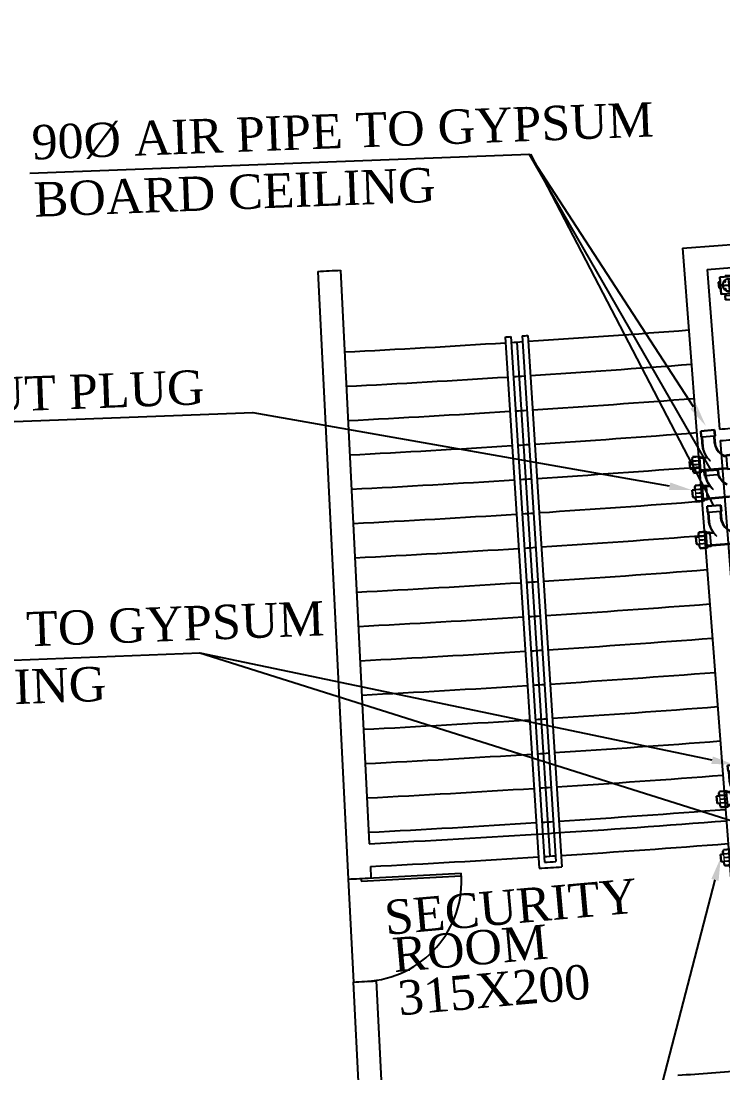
# Model space of a CAD drawing. Header units: metres. Extents: x 159409 to 239023, y 50504 to 95165.
# Drawn here: x 176113 to 176726, y 86713 to 87631 of the extents above; entities that cross this region are included whole.
import ezdxf
from ezdxf import colors
from ezdxf.entities.mleader import LeaderData, LeaderLine
from ezdxf.math import Vec2, Vec3

# ---------------------------------------------------------------- set-up
doc = ezdxf.new("R2010")
doc.units = ezdxf.units.M
doc.header["$MEASUREMENT"] = 0
for name, color, linetype, lineweight in [('RJ- DRA- FLOOR TRAP', 8, 'Continuous', 30), ('RJ- DRA-SOIL PIPE', 12, 'Continuous', 30), ('RJ- DRA-WASTE PIPE', 130, 'Continuous', 30)]:
    doc.layers.add(name, color=color, linetype=linetype, lineweight=lineweight)
doc.layers.add('TEXT', color=3, linetype='Continuous')
doc.styles.add('DIM', font='times.ttf', dxfattribs={"height": 0.3})
doc.styles.get("Standard").update_dxf_attribs({"font": 'times.ttf', "height": 18})

# ---------------------------------------------------------------- blocks, each defined once
blk = doc.blocks.new('TRTH')
at = {"color": 42, "ltscale": 8}
for p, q in [((-589.8393, -68.7593), (-589.8393, -67.9795)), ((-589.8193, -68.7593), (-589.8193, -67.9793)), ((-589.8393, -68.7593), (-589.8193, -68.7593)), ((-589.8393, -68.8593), (-589.0393, -68.8593))]:
    blk.add_line(p, q, dxfattribs=at)
blk.add_arc((-589.8193, -68.7593), 0.78, 0, 91.46928, dxfattribs=at)
blk = doc.blocks.new('Floor trap-3')
at = {"layer": 'RJ- DRA- FLOOR TRAP', "color": 8, "lineweight": 0}
for p, q in [((-3.75, 9.09), (-3.75, 12.5)), ((3.75, 9.09), (3.75, 12.5)), ((-7.5, 1.83), (-9, 1.83)), ((-3.75, 9.09), (3.75, 9.09)), ((-3.75, 9.09), (-3.41, 8.75)), ((-3.41, 8.75), (3.41, 8.75)), ((-3.41, 8.75), (-3.41, 7.5)), ((3.75, 9.09), (3.41, 8.75)), ((3.41, 8.75), (3.41, 7.5)), ((7.5, 1.83), (9, 1.83)), ((-7.5, -3.17), (-9, -3.17)), ((-2.5, -7.5), (-2.5, -8.32)), ((2.5, -7.5), (2.5, -8.32)), ((7.5, -3.17), (9, -3.17))]:
    blk.add_line(p, q, dxfattribs=at)
at = {"layer": 'RJ- DRA- FLOOR TRAP', "color": 11, "lineweight": 30}
for p, q in [((-3.64, 0), (3.64, 0)), ((0, 3.64), (0, -3.64))]:
    blk.add_line(p, q, dxfattribs=at)
at = {"layer": 'RJ- DRA- FLOOR TRAP', "color": 126, "lineweight": 30}
blk.add_lwpolyline([(7.5, -7.5), (7.5, 7.5), (-7.5, 7.5), (-7.5, -7.5)], close=True, dxfattribs=at)
blk.add_circle((0, 0), 5.5, dxfattribs=at)
at = {"layer": 'RJ- DRA- FLOOR TRAP', "lineweight": 30, "extrusion": (0, 0, -1)}
for centre, major_axis, start_param, end_param in [((-4.55, 0), (-0.165, 0.165), 3.141593, 9.424778), ((-3.22, 3.22), (0.165, 0.165), 4.712389, 10.995574), ((0, 4.55), (-0.165, 0.165), 3.141593, 9.424778), ((3.22, 3.22), (-0.165, 0.165), 3.141593, 9.424778), ((4.55, 0), (0.165, 0.165), 4.712389, 10.995574)]:
    blk.add_ellipse(centre, major_axis=major_axis, ratio=1, start_param=start_param, end_param=end_param, dxfattribs=at)
at = {"layer": 'RJ- DRA- FLOOR TRAP', "lineweight": 30}
for centre, major_axis, start_param, end_param in [((-3.22, -3.22), (0.165, -0.165), 4.712389, 10.995574), ((0, -4.55), (-0.165, -0.165), 3.141593, 9.424778), ((3.22, -3.22), (-0.165, -0.165), 3.141593, 9.424778)]:
    blk.add_ellipse(centre, major_axis=major_axis, ratio=1, start_param=start_param, end_param=end_param, dxfattribs=at)
at = {"layer": 'RJ- DRA-WASTE PIPE', "lineweight": 30}
for p, q in [((-4.09, 9.09), (-4.09, 12.5)), ((-4.09, 12.5), (4.09, 12.5)), ((4.09, 9.09), (4.09, 12.5)), ((-7.5, 2.05), (-9, 2.05)), ((-9, -3.4), (-9, 2.05)), ((-4.09, 9.09), (-3.75, 8.75)), ((-3.75, 8.75), (-3.75, 7.5)), ((4.09, 9.09), (3.75, 8.75)), ((3.75, 8.75), (3.75, 7.5)), ((7.5, 2.05), (9, 2.05)), ((9, -3.4), (9, 2.05)), ((-7.5, -3.4), (-9, -3.4)), ((-2.73, -7.5), (-2.73, -8.32)), ((-2.73, -8.32), (2.73, -8.32)), ((2.73, -7.5), (2.73, -8.32)), ((7.5, -3.4), (9, -3.4))]:
    blk.add_line(p, q, dxfattribs=at)
blk = doc.blocks.new('A$C21200D90')
at = {"color": 8, "lineweight": 0}
for p, q in [((19.58, 28), (19.09, 32.16)), ((10.27, 26.9), (9.78, 31.05)), ((19.58, 28), (10.27, 26.9)), ((10.27, 26.9), (10.83, 26.46)), ((19.14, 27.45), (10.83, 26.46)), ((11.4, 21.7), (10.83, 26.46)), ((19.58, 28), (19.14, 27.45)), ((19.14, 27.45), (19.97, 20.52)), ((4.22, 10.29), (0.06, 9.81)), ((5.29, 0.98), (4.22, 10.29)), ((4.22, 10.29), (4.77, 9.85)), ((4.77, 9.85), (5.93, 9.98)), ((5.73, 1.53), (4.77, 9.85)), ((6.6, 10.56), (5.93, 9.98)), ((17.37, 9.25), (16.77, 9.05)), ((18.59, 11.44), (21, 11.72)), ((21.45, 12.27), (21, 11.72)), ((21.96, 3.4), (21, 11.72)), ((21.45, 12.27), (24.06, 12.57)), ((21.5, 11.77), (24.11, 12.07)), ((22.46, 3.46), (21.5, 11.77)), ((24.55, 13.38), (24.04, 12.73)), ((25.16, 3.01), (24.04, 12.73)), ((24.55, 13.38), (29.41, 13.93)), ((25.81, 2.5), (24.55, 13.38)), ((24.83, 11), (29.68, 11.56)), ((24.89, 10.42), (29.75, 10.97)), ((25.14, 8.26), (30, 8.82)), ((25.21, 7.68), (30.07, 8.23)), ((30.66, 3.06), (29.41, 13.93)), ((29.47, 13.41), (30, 12.99)), ((29.53, 12.89), (30.06, 12.47)), ((29.59, 12.36), (30.12, 11.94)), ((29.65, 11.84), (30.18, 11.42)), ((29.71, 11.31), (30.24, 10.9)), ((29.78, 10.75), (31.88, 10.99)), ((32.23, 11.56), (31.88, 10.99)), ((32.46, 5.96), (31.88, 10.99)), ((5.29, 0.98), (1.13, 0.5)), ((5.29, 0.98), (5.73, 1.53)), ((5.73, 1.53), (21.96, 3.4)), ((22.52, 2.96), (21.96, 3.4)), ((22.46, 3.46), (25.07, 3.76)), ((22.52, 2.96), (25.13, 3.26)), ((25.81, 2.5), (25.16, 3.01)), ((25.46, 5.46), (30.32, 6.01)), ((25.53, 4.87), (30.39, 5.43)), ((25.81, 2.5), (30.66, 3.06)), ((30.42, 5.15), (30.84, 5.68)), ((30.48, 4.63), (30.9, 5.16)), ((30.54, 4.1), (30.96, 4.63)), ((30.6, 3.58), (31.02, 4.11)), ((30.66, 3.06), (31.08, 3.58)), ((30.66, 3.06), (31.08, 3.58))]:
    blk.add_line(p, q, dxfattribs=at)
for centre, radius, start, end in [((-1.34, 20.59), 12.79, 308.37252, 4.96692), ((0.64, 19.72), 19.35, 326.51204, 2.34274), ((1.13, 19.78), 19.35, 327.01823, 334.4497)]:
    blk.add_arc(centre, radius, start, end, dxfattribs=at)
at = {"layer": 'RJ- DRA-SOIL PIPE', "color": 6}
for p, q in [((19.59, 32.22), (9.28, 30.99)), ((20.11, 27.86), (19.59, 32.22)), ((9.8, 26.63), (9.28, 30.99)), ((9.8, 26.63), (10.36, 26.19)), ((10.76, 22.84), (10.36, 26.19)), ((20.11, 27.86), (19.67, 27.3)), ((19.67, 27.3), (20.47, 20.57)), ((4.36, 10.81), (0, 10.31)), ((1.19, 0), (0, 10.31)), ((4.36, 10.81), (4.92, 10.37)), ((4.92, 10.37), (5.84, 10.48)), ((18.84, 11.97), (20.74, 12.19)), ((21.18, 12.75), (20.74, 12.19)), ((21.18, 12.75), (23.52, 13.02)), ((24.25, 13.93), (23.52, 13.02)), ((24.25, 13.93), (29.34, 14.52)), ((29.41, 13.93), (29.34, 14.52)), ((29.41, 13.93), (29.94, 13.51)), ((30.24, 10.9), (29.94, 13.51)), ((30.19, 11.32), (32.23, 11.56)), ((32.81, 6.53), (32.23, 11.56)), ((5.55, 0.5), (1.19, 0)), ((5.55, 0.5), (5.99, 1.06)), ((5.99, 1.06), (21.81, 2.88)), ((22.37, 2.44), (21.81, 2.88)), ((22.37, 2.44), (24.61, 2.69)), ((25.63, 1.89), (24.61, 2.69)), ((25.63, 1.89), (30.73, 2.47)), ((30.36, 5.72), (32.46, 5.96)), ((30.73, 2.47), (30.66, 3.06)), ((31.08, 3.58), (30.83, 5.77)), ((32.81, 6.53), (32.46, 5.96))]:
    blk.add_line(p, q, dxfattribs=at)
for centre, radius, start, end in [((-1.62, 20.6), 12.58, 306.39865, 10.26244), ((1.13, 19.78), 19.35, 336.18918, 2.34274)]:
    blk.add_arc(centre, radius, start, end, dxfattribs=at)

msp = doc.modelspace()

# ---------------------------------------------------------------- linework, layer by layer
at = {"color": 0, "ltscale": 10}
for p, q in [((176556.914, 87514.945), (176120.19, 87498.34)), ((176690.778, 87432.894), (176745.712, 86714.993)), ((176712.244, 87414.495), (176722.926, 87274.903)), ((176555.61, 87356.676), (176585.313, 86892.626)), ((176535.651, 87355.399), (176565.354, 86891.348)), ((176540.641, 87355.715), (176570.025, 86896.654)), ((176545.95, 87351.044), (176574.695, 86901.963)), ((176550.62, 87356.354), (176580.004, 86897.293)), ((176315.425, 87289.234), (175878.702, 87272.629)), ((176723.689, 87264.932), (176732.845, 87145.282)), ((176269.146, 87079.181), (175832.423, 87062.576))]:
    msp.add_line(p, q, dxfattribs=at)
at = {"color": 2, "ltscale": 10}
for p, q in [((176715.738, 87238.976), (176556.914, 87514.945)), ((176718.152, 87208.034), (176558.149, 87514.992)), ((176739.61, 86930.74), (176268.786, 87079.181))]:
    msp.add_line(p, q, dxfattribs=at)
at = {"color": 0, "ltscale": 8}
for p, q in [((176371.951, 87412.752), (176398.416, 86881.911)), ((176391.926, 87413.765), (176416.897, 86912.886)), ((176417.892, 86892.911), (176418.39, 86882.923)), ((176402.897, 86792.023), (176407.802, 86693.645)), ((176422.872, 86793.035), (176427.776, 86694.657))]:
    msp.add_line(p, q, dxfattribs=at)
at = {"color": 8, "lineweight": 0}
for p, q in [((176710.635, 87233.909), (176710.255, 87238.524)), ((176710.842, 87238.572), (176711.203, 87234.201)), ((176721.533, 87235.644), (176721.221, 87239.427)), ((176710.567, 87234.74), (176721.533, 87235.644)), ((176710.567, 87234.74), (176711.203, 87234.201)), ((176711.203, 87234.201), (176720.994, 87235.008)), ((176721.533, 87235.644), (176720.994, 87235.008)), ((176721.625, 87234.532), (176721.601, 87234.813)), ((176699.141, 87221.62), (176699.681, 87221.045)), ((176702.157, 87221.259), (176699.681, 87221.045)), ((176700.192, 87215.128), (176699.681, 87221.045)), ((176701.886, 87224.394), (176701.377, 87223.788)), ((176701.94, 87223.777), (176701.43, 87223.171)), ((176701.993, 87223.161), (176701.483, 87222.555)), ((176702.046, 87222.544), (176701.536, 87221.938)), ((176702.099, 87221.928), (176701.59, 87221.322)), ((176707.549, 87225.503), (176701.833, 87225.01)), ((176702.938, 87212.206), (176701.833, 87225.01)), ((176707.791, 87222.707), (176702.075, 87222.213)), ((176707.85, 87222.021), (176702.134, 87221.528)), ((176708.069, 87219.482), (176702.353, 87218.989)), ((176708.128, 87218.796), (176702.412, 87218.303)), ((176708.654, 87212.699), (176707.549, 87225.503)), ((176707.549, 87225.503), (176708.294, 87224.877)), ((176709.281, 87213.445), (176708.294, 87224.877)), ((176711.383, 87224.962), (176708.31, 87224.697)), ((176711.434, 87224.375), (176708.361, 87224.109)), ((176711.383, 87224.962), (176712.021, 87224.425)), ((176712.279, 87214.586), (176711.434, 87224.375)), ((176714.861, 87224.67), (176712.021, 87224.425)), ((176712.866, 87214.637), (176712.021, 87224.425)), ((176716.783, 87222.441), (176717.511, 87222.346)), ((176702.725, 87214.672), (176702.119, 87215.182)), ((176702.778, 87214.056), (176702.172, 87214.566)), ((176702.832, 87213.439), (176702.226, 87213.949)), ((176702.885, 87212.823), (176702.279, 87213.333)), ((176702.938, 87212.206), (176702.332, 87212.716)), ((176702.938, 87212.206), (176702.332, 87212.716)), ((176708.354, 87216.182), (176702.638, 87215.689)), ((176708.413, 87215.496), (176702.697, 87215.003)), ((176708.654, 87212.699), (176702.938, 87212.206)), ((176708.654, 87212.699), (176709.281, 87213.445)), ((176712.279, 87214.586), (176709.205, 87214.321)), ((176712.329, 87213.999), (176709.256, 87213.734)), ((176712.329, 87213.999), (176712.866, 87214.637)), ((176731.972, 87216.286), (176712.866, 87214.637))]:
    msp.add_line(p, q, dxfattribs=at)
at = {"color": 0, "ltscale": 10}
for radius, start, end in [(12028.5, 274.3758311, 283.8494076), (12048.5, 274.4709397, 275.2918457), (12028.5, 272.8540821, 272.9493489), (12188.5, 274.4698469, 274.5168513), (12198.5, 274.4697698, 274.5174869), (12768.5, 274.1093344, 284.7550704), (12748.5, 274.1093344, 274.3758293)]:
    msp.add_arc((175773.022, 99426.332), radius, start, end, dxfattribs=at)
at = {"color": 0, "ltscale": 8}
for radius, start, end in [(12095, 273.6861391, 273.7098249), (12100, 273.7098053, 274.3758308), (12100, 272.9483408, 273.6152186), (12095, 273.615082, 273.6387677), (12100, 273.6387775, 273.6861293), (12130, 273.7096881, 274.3758308), (12130, 272.9483408, 273.6152186), (12130, 273.638836, 273.6860707), (12160, 273.7095715, 274.3758308), (12160, 272.9483408, 273.615335), (12160, 273.6388942, 273.6860124), (12190, 273.7094555, 274.3758307), (12190, 272.9481089, 273.6154509), (12190, 273.6389521, 273.6859543), (12220, 273.70934, 274.3758306), (12220, 272.947878, 273.6155662), (12220, 273.6390097, 273.6858966), (12250, 273.7092251, 274.3758305), (12250, 272.9476483, 273.615681), (12250, 273.639067, 273.6858391), (12280, 273.7091108, 274.3758305), (12280, 272.9474197, 273.6157952), (12280, 273.6391241, 273.6857819), (12310, 273.708997, 274.3758304), (12310, 272.9471923, 273.6159088), (12310, 273.6391809, 273.685725), (12340, 273.7088838, 274.3758303), (12340, 272.9469659, 273.6160219), (12340, 273.6392374, 273.6856683), (12370, 273.7087712, 274.3758302), (12370, 272.9467407, 273.6161345), (12370, 273.6392936, 273.685612), (12400, 273.708659, 274.3758302), (12400, 272.9465165, 273.6162465), (12400, 273.6393496, 273.6855559), (12430, 273.7085474, 274.3758301), (12430, 272.9462934, 273.6163579), (12430, 273.6394053, 273.6855001), (12460, 273.7084364, 274.37583), (12460, 272.9460714, 273.6164688), (12460, 273.6394607, 273.6854445), (12490, 273.7083259, 274.3758299), (12490, 273.6395159, 273.6853892), (12490, 272.9458504, 273.6165792), (12520, 273.7082159, 274.3758298), (12520, 272.9456305, 273.6166891), (12530, 272.945535, 274.3758298), (12520, 273.6395708, 273.6853342), (12550, 273.7081064, 274.3758298), (12550, 272.9453893, 273.6167984), (12550, 273.6396254, 273.6852794), (12555, 273.6396345, 273.6852703), (12560, 273.6168347, 273.7080701), (12560, 272.8540812, 272.9453166), (12650, 272.8540811, 272.9446673)]:
    msp.add_arc((175773.022, 99426.332), radius, start, end, dxfattribs=at)
at = {"color": 8, "lineweight": 0}
for centre, radius, start, end in [((176733.575, 87238.399), 22.71, 189.148804, 224.979512), ((176735.646, 87239.856), 15.008, 196.395669, 243.119026), ((176732.988, 87238.351), 22.71, 217.041846, 224.47332)]:
    msp.add_arc(centre, radius, start, end, dxfattribs=at)
at = {"layer": 'RJ- DRA-SOIL PIPE', "color": 6}
for p, q in [((176709.667, 87238.475), (176721.809, 87239.476)), ((176709.999, 87234.448), (176709.667, 87238.475)), ((176710.255, 87238.524), (176710.635, 87233.909)), ((176722.141, 87235.449), (176721.809, 87239.476)), ((176709.999, 87234.448), (176710.635, 87233.909)), ((176722.141, 87235.449), (176721.601, 87234.813)), ((176701.546, 87221.827), (176699.141, 87221.62)), ((176699.652, 87215.702), (176699.141, 87221.62)), ((176701.833, 87225.01), (176701.324, 87224.404)), ((176701.59, 87221.322), (176701.324, 87224.404)), ((176707.774, 87226.214), (176701.774, 87225.696)), ((176701.833, 87225.01), (176701.774, 87225.696)), ((176707.774, 87226.214), (176708.822, 87225.333)), ((176711.576, 87225.57), (176708.822, 87225.333)), ((176711.576, 87225.57), (176712.214, 87225.034)), ((176714.454, 87225.227), (176712.214, 87225.034)), ((176699.652, 87215.702), (176700.192, 87215.128)), ((176702.668, 87215.341), (176700.192, 87215.128)), ((176702.332, 87212.716), (176702.11, 87215.293)), ((176702.997, 87211.52), (176702.938, 87212.206)), ((176708.997, 87212.038), (176702.997, 87211.52)), ((176708.997, 87212.038), (176709.979, 87213.205)), ((176712.623, 87213.433), (176709.979, 87213.205)), ((176712.623, 87213.433), (176713.16, 87214.071)), ((176731.779, 87215.677), (176713.16, 87214.071))]:
    msp.add_line(p, q, dxfattribs=at)
for centre, radius, start, end in [((176732.988, 87238.351), 22.71, 189.148804, 215.302364), ((176735.963, 87239.934), 14.761, 198.527051, 245.092895)]:
    msp.add_arc(centre, radius, start, end, dxfattribs=at)

# ---------------------------------------------------------------- block references
at = {"color": 6, "ltscale": 10, "yscale": 1.1737, "zscale": 1.1737, "rotation": 11.4915482806001}
for p, xscale in [((176736.636, 87240.81), -1.1737), ((176742.145, 87175.055), -1.173700000000001), ((176760.122, 86948.757), -1.173700000000001), ((176763.603, 86897.762), -1.173700000000002)]:
    msp.add_blockref('A$C21200D90', p, dxfattribs=dict(at, xscale=xscale))
at = {"color": 4, "xscale": 112.5012723841262, "yscale": 112.5012723841262, "zscale": 112.5012723841262, "rotation": 273.0550581648445}
msp.add_blockref('TRTH', (187670.729, 21031.414), dxfattribs=at)
at = {"layer": 'RJ- DRA- FLOOR TRAP', "xscale": -1, "rotation": 184.3769695104257}
msp.add_blockref('Floor trap-3', (176731.385, 87400.751), dxfattribs=at)

# ---------------------------------------------------------------- texts
at = {"layer": 'TEXT', "lineweight": -2, "ltscale": 2, "char_height": 30, "width": 592.79045, "attachment_point": 7, "style": 'DIM'}
for s, insert, rotation in [('{\\C6;90%%C AIR PIPE TO GYPSUM  BOARD CEILING\\C0;  }', (176124.383, 87459.965), 2.131624), ('{\\C6;CLEAN OUT PLUG}', (175888.517, 87281.999), 2.131624), ('{\\C6;90%%C AIR PIPE TO GYPSUM  BOARD CEILING\\C0;  }', (175836.615, 87024.202), 2.131624), ('{\\C3;SECURITY}', (176431.657, 86832.757), 5.072181), ('{\\C3;ROOM}', (176438.778, 86800.154), 5.072181), ('{\\C3;315X200}', (176443.297, 86762.492), 5.072181)]:
    msp.add_mtext(s, dxfattribs=dict(at, insert=insert, rotation=rotation))

# ---------------------------------------------------------------- leaders
at = {"color": 2, "ltscale": 10}
ml = msp.add_multileader_mtext('Standard', dxfattribs=at)
ml.set_content('', color=2)
ml.set_leader_properties()
ml.build(insert=Vec2(0, 0))
ml.multileader.update_dxf_attribs({"text_right_attachment_type": 6, "dogleg_length": 0.36, "arrow_head_size": 20})
ctx = ml.context
ctx.base_point, ctx.char_height, ctx.arrow_head_size, ctx.landing_gap_size, ctx.plane_origin = Vec3(176556.374, 87564.945), 100, 20, 0.09, Vec3(176711.03, 87277.775)
ctx.right_attachment, ctx.text_align_type = 6, 2
notes = []
notes.append((ctx, [(0, (1, 1, 0), (176556.914, 87514.945), (-1, 0), 0.36, [(0, [(176711.03, 87277.775)], 0, [])])]))
ctx.mtext.insert, ctx.mtext.alignment, ctx.mtext.line_spacing_factor, ctx.mtext.flow_direction = Vec3(176556.464, 87614.945), 3, 1.5, 5
ml = msp.add_multileader_mtext('Standard', dxfattribs=at)
ml.set_content('', color=2)
ml.set_leader_properties()
ml.build(insert=Vec2(0, 0))
ml.multileader.update_dxf_attribs({"text_right_attachment_type": 6, "dogleg_length": 0.36, "arrow_head_size": 20})
ctx = ml.context
ctx.base_point, ctx.char_height, ctx.arrow_head_size, ctx.landing_gap_size, ctx.plane_origin = Vec3(176314.885, 87339.234), 100, 20, 0.09, Vec3(176699.141, 87221.62)
ctx.right_attachment, ctx.text_align_type = 6, 2
notes.append((ctx, [(0, (1, 1, 0), (176315.425, 87289.234), (-1, 0), 0.36, [(0, [(176699.141, 87221.62)], 0, [])])]))
ctx.mtext.insert, ctx.mtext.alignment, ctx.mtext.line_spacing_factor, ctx.mtext.flow_direction = Vec3(176314.975, 87389.234), 3, 1.5, 5
ml = msp.add_multileader_mtext('Standard', dxfattribs=at)
ml.set_content('', color=2)
ml.set_leader_properties()
ml.build(insert=Vec2(0, 0))
ml.multileader.update_dxf_attribs({"text_right_attachment_type": 6, "dogleg_length": 0.36, "arrow_head_size": 20})
ctx = ml.context
ctx.base_point, ctx.char_height, ctx.arrow_head_size, ctx.landing_gap_size, ctx.plane_origin = Vec3(176268.606, 87129.181), 100, 20, 0.09, Vec3(176736.129, 86981.735)
ctx.right_attachment, ctx.text_align_type = 6, 2
notes.append((ctx, [(0, (1, 1, 0), (176269.146, 87079.181), (-1, 0), 0.36, [(0, [(176736.129, 86981.735)], 0, [])])]))
ctx.mtext.insert, ctx.mtext.alignment, ctx.mtext.line_spacing_factor, ctx.mtext.flow_direction = Vec3(176268.696, 87179.181), 3, 1.5, 5
ml = msp.add_multileader_mtext('Standard', dxfattribs=at)
ml.set_content('', color=2)
ml.set_leader_properties()
ml.build(insert=Vec2(0, 0))
ml.multileader.update_dxf_attribs({"text_right_attachment_type": 6, "dogleg_length": 0.36, "arrow_head_size": 20})
ctx = ml.context
ctx.base_point, ctx.char_height, ctx.arrow_head_size, ctx.landing_gap_size, ctx.plane_origin = Vec3(176607.126, 86504.028), 100, 20, 0.09, Vec3(176724.081, 86900.561)
ctx.right_attachment, ctx.text_align_type = 6, 2
notes.append((ctx, [(0, (1, 1, 0), (176607.666, 86454.028), (-1, 0), 0.36, [(0, [(176724.081, 86900.561)], 0, [])])]))
ctx.mtext.insert, ctx.mtext.alignment, ctx.mtext.line_spacing_factor, ctx.mtext.flow_direction = Vec3(176607.216, 86554.028), 3, 1.5, 5
for ctx, leaders in notes:
    for number, flags, end, landing, length, lines in leaders:
        leader = LeaderData()
        leader.index, (leader.has_last_leader_line, leader.has_dogleg_vector, leader.attachment_direction) = number, flags
        leader.last_leader_point, leader.dogleg_vector, leader.dogleg_length = Vec3(end), Vec3(landing), length
        for number, points, colour, breaks in lines:
            line = LeaderLine()
            line.index, line.vertices, line.color, line.breaks = number, Vec3.list(points), colors.encode_raw_color(colour), breaks
            leader.lines.append(line)
        ctx.leaders.append(leader)

doc.saveas('drawing.dxf')
